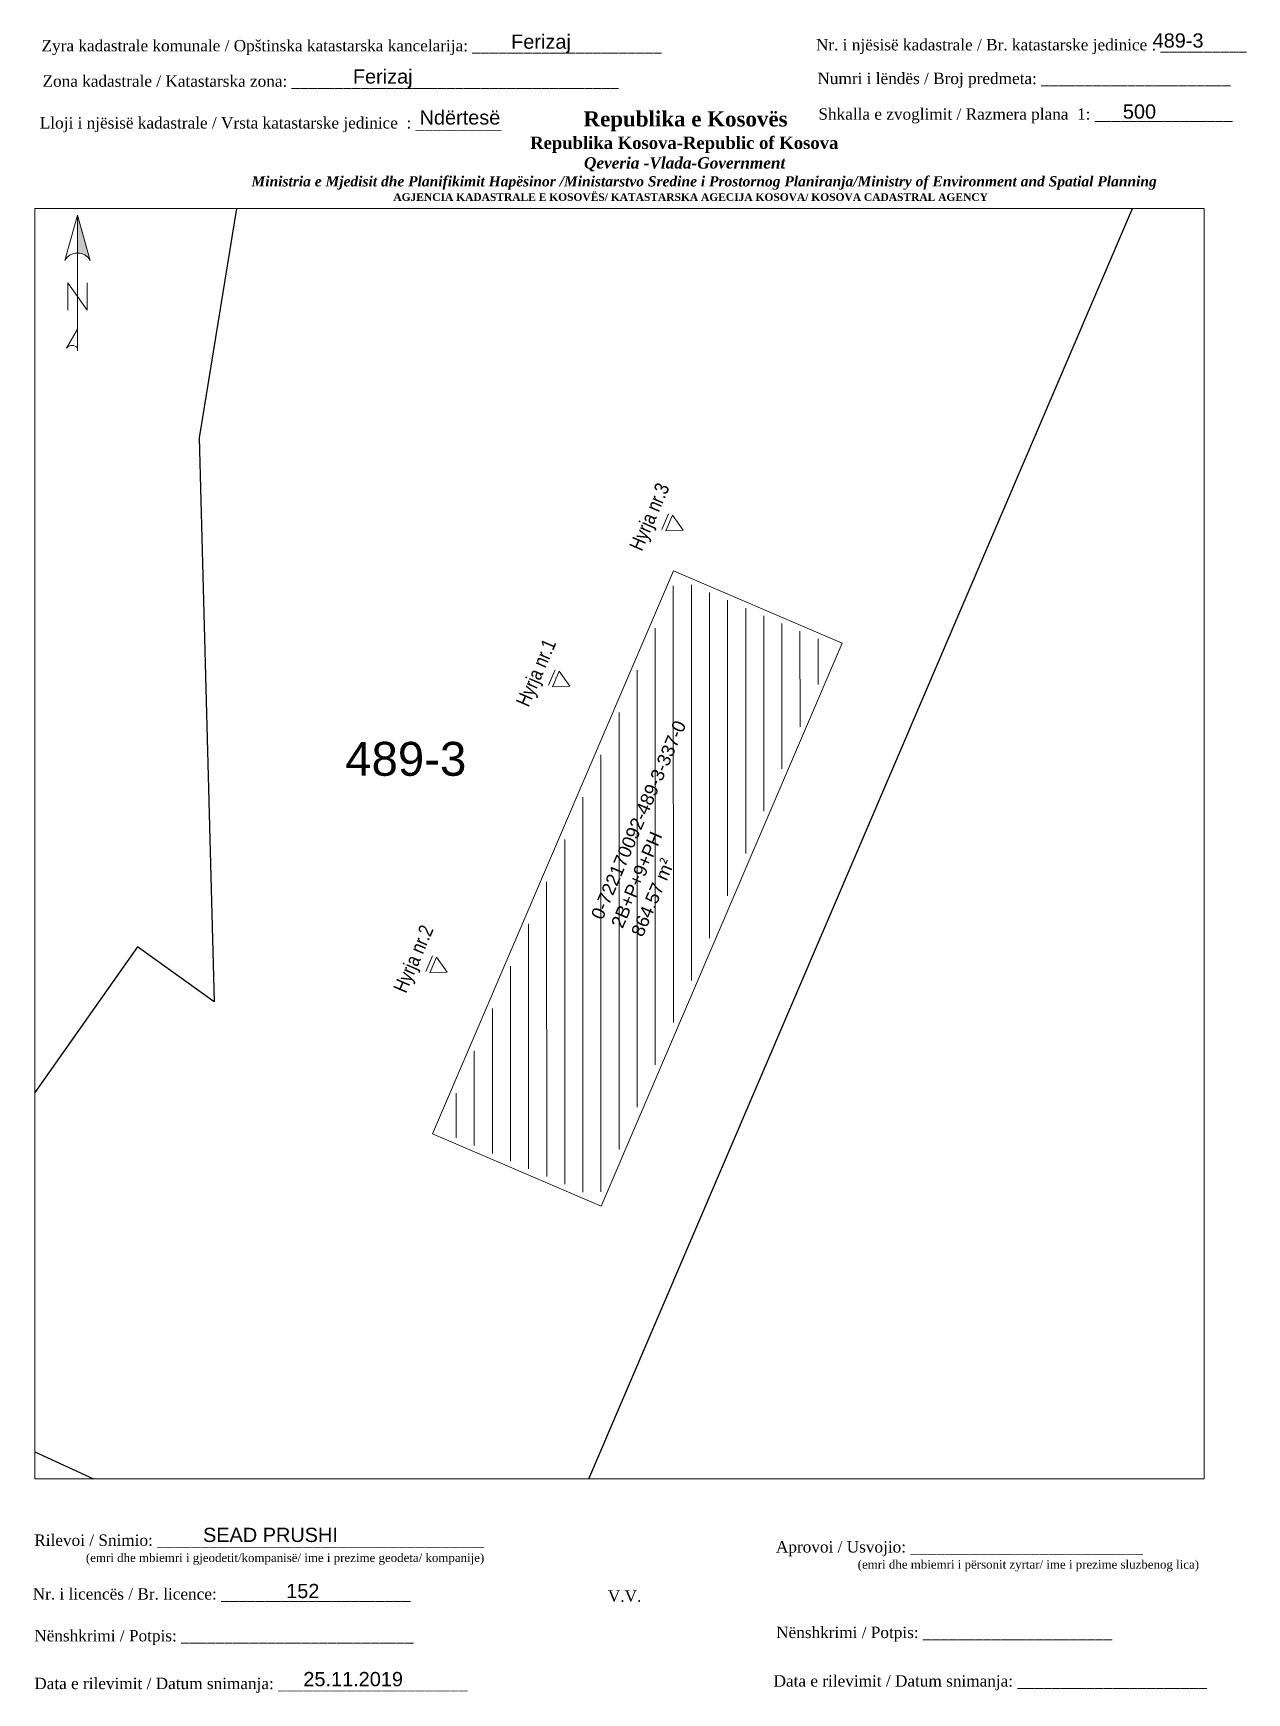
# Paper-space layout 'Ndertesa' of a CAD drawing. Header units: metres. Extents: x 0 to 213, y 0 to 292.
# The model-space entities are those that its viewports show. They can reach past a viewport. Long polylines and large blocks are cut down to what shows.
import ezdxf
from ezdxf.enums import TextEntityAlignment as Align

# ---------------------------------------------------------------- set-up
doc = ezdxf.new("R2010")
doc.units = ezdxf.units.M
doc.layers.get('0').update_dxf_attribs({"lineweight": 0})
for name, color, linetype, lineweight in [('Dyert', 133, 'Continuous', 0), ('Etazha', 7, 'Continuous', 0), ('FERIZAJ_A10_PAR_PARCEL_TXT', 7, 'Continuous', 0), ('hyrjet', 54, 'Continuous', 0), ('Korniza e jashtme', 7, 'Continuous', 0), ('Korniza e jashtme txt', 7, 'Continuous', 0), ('Perdhesa', 1, 'Continuous', 0)]:
    doc.layers.add(name, color=color, linetype=linetype, lineweight=lineweight)
doc.styles.add('Dimensionet CM', font='swissc.ttf', dxfattribs={"height": 15})
doc.styles.get("Standard").update_dxf_attribs({"font": 'arial.ttf'})

# ---------------------------------------------------------------- blocks, each defined once
blk = doc.blocks.new('*U54')
at = {"linetype": 'ByBlock', "lineweight": -2}
blk.add_hatch(color=0, dxfattribs=at).paths.add_polyline_path([(0, 562), (0, 301, -0.269143), (87, 250)])
at = {"color": 0, "linetype": 'ByBlock', "lineweight": -2}
for points in [[(87, 250, 0.580323), (-87, 250), (0, 562), (87, 250), (0, 562), (0, 300)], [(0, -356, 0.5), (-75, -356), (0, -225)]]:
    blk.add_lwpolyline(points, format="xyb", dxfattribs=at)
for points in [[(0, -375), (0, 562)], [(-66, -94), (-66, 94), (66, -94), (66, 94)]]:
    blk.add_lwpolyline(points, dxfattribs=at)
blk = doc.blocks.new('A$C61E41EA9')
for p, q in [((14.65, 28.67), (14.07, 27.3)), ((3.9, 3.56), (3.31, 2.18))]:
    blk.add_line(p, q).dxf.unprotected_set("ltscale", 0)
at = {"layer": 'Dyert', "color": 0}
for p, q in [((14.41, 27.17), (15, 28.55)), ((15, 28.55), (15.94, 27.24)), ((15.94, 27.24), (14.41, 27.17)), ((3.66, 2.06), (4.24, 3.44)), ((4.24, 3.44), (5.18, 2.13)), ((5.18, 2.13), (3.66, 2.06))]:
    blk.add_line(p, q, dxfattribs=at)
at = {"layer": 'Dyert', "color": 0, "style": 'Dimensionet CM'}
for s, p in [('Hyrja nr.1', (12.31, 25.32)), ('Hyrja nr.2', (1.55, 0.21))]:
    blk.add_text(s, height=1.249, rotation=66.623, dxfattribs=at).set_placement(p)
blk = doc.blocks.new('A$C5E074164')
blk.add_line((3.9, 3.56), (3.31, 2.18)).dxf.unprotected_set("ltscale", 0)
at = {"layer": 'Dyert', "color": 0}
for p, q in [((3.66, 2.06), (4.24, 3.44)), ((4.24, 3.44), (5.18, 2.13)), ((5.18, 2.13), (3.66, 2.06))]:
    blk.add_line(p, q, dxfattribs=at)
at = {"layer": 'Dyert', "color": 0, "style": 'Dimensionet CM'}
blk.add_text('Hyrja nr.3', height=1.249, rotation=66.623, dxfattribs=at).set_placement((1.55, 0.21))

msp = doc.modelspace()

# ---------------------------------------------------------------- hatches: boundary and pattern name
at = {"layer": 'Perdhesa'}
h = msp.add_hatch(dxfattribs=at)
h.set_pattern_fill('ANSI31', color=256, scale=0.5, angle=45)
h.set_pattern_definition([(90, (-114.3085, -81.022), (-1.5875, 3e-16), [])])
h.paths.add_polyline_path([(7511891.1, 4693148.05), (7511877.23, 4693153.98), (7511856.48, 4693105.5), (7511870.35, 4693099.57)])
h.paths.add_polyline_path([(7511874.76, 4693121.84), (7511882.36, 4693139.6), (7511876.6, 4693142.07), (7511869, 4693124.3)], flags=24)

# ---------------------------------------------------------------- linework, layer by layer
at = {"color": 0, "linetype": 'Continuous', "lineweight": 25}
msp.add_lwpolyline([(7511862.36, 4693058.2), (7511917.25, 4693186.46), (7511927.85, 4693208.63), (7511880.63, 4693229.85), (7511870.7, 4693237.29), (7511843.41, 4693251.37), (7511808.3, 4693273.71), (7511805.91, 4693276.74), (7511803.31, 4693281.18), (7511795.79, 4693269.75), (7511799.15, 4693267.32), (7511828.57, 4693246.06), (7511837.82, 4693230.43), (7511839.45, 4693191.56), (7511835.36, 4693166.31), (7511836.67, 4693116.84), (7511829.93, 4693121.64), (7511816.95, 4693103.24), (7511804.15, 4693085.11), (7511862.36, 4693058.2)], close=True, dxfattribs=at)
at = {"layer": 'Perdhesa', "elevation": 623.18, "flags": 128}
msp.add_lwpolyline([(7511891.76, 4693148.31), (7511876.96, 4693154.64), (7511855.82, 4693105.24), (7511870.61, 4693098.91)], close=True, dxfattribs=at)

# ---------------------------------------------------------------- block references
at = {"layer": 'hyrjet'}
for name, p in [('A$C5E074164', (7511872.64, 4693156.09)), ('A$C61E41EA9', (7511851.94, 4693117.3))]:
    msp.add_blockref(name, p, dxfattribs=at)

# ---------------------------------------------------------------- texts
at = {"layer": 'Etazha', "insert": (7511869.68, 4693124.4), "char_height": 1.1495, "width": 18.1936, "attachment_point": 1, "rotation": 66.8302}
msp.add_mtext('0-722170092-489-3-337-0\\P2B+P+9+PH\\P864.57 m{\\fGadugi|b0|i0|c0|p34;\\H0.95833x;²}', dxfattribs=at)
at = {"layer": 'FERIZAJ_A10_PAR_PARCEL_TXT', "color": 0}
msp.add_text('489-3', height=2.975, dxfattribs=at).set_placement((7511853.48, 4693138.15), align=Align.MIDDLE_CENTER)

psp = doc.layouts.new('Ndertesa')

# ---------------------------------------------------------------- block references
at = {"xscale": 0.0254, "yscale": 0.0254, "zscale": 0.0254}
psp.add_blockref('*U54', (7.95, 245.33), dxfattribs=at)

# ---------------------------------------------------------------- texts
at = {"layer": 'Korniza e jashtme txt'}
for s, insert, char_height, width, attachment_point in [('Ferizaj', (84.04, 291.31), 2.5, 19.3474, 1), ('489-3', (196.6, 291.51), 2.5, 23.5616, 1), ('{\\fTimes New Roman|b0|i0|c0|p18; Zyra kadastrale komunale / Opštinska katastarska kancelarija: ______________________}', (0.89, 290.36), 2, 114.6874, 1), ('{\\fTimes New Roman|b0|i0|c0|p18;Nr. i njësisë kadastrale / Br. katastarske jedinice : __________}', (137.52, 290.52), 2, 98.5379, 1), ('{\\fTimes New Roman|b0|i0|c0|p18; Zona kadastrale / Katastarska zona: ______________________________________}', (1.06, 284.14), 2, 101.8807, 1), ('Ferizaj', (56.27, 285.2), 2.5, 40.037, 1), ('{\\fTimes New Roman|b0|i0|c0|p18; Numri i lëndës / Broj predmeta: ______________________}', (137.03, 284.61), 2, 83.344, 1), ('{\\fTimes New Roman|b0|i0|c0|p18; Lloji i njësisë kadastrale / Vrsta katastarske jedinice  : __________ }', (0.58, 276.81), 2, 108.0893, 1), ('\\pi77.297;{\\fBook Antiqua|b1|i0|c0|p18;\\H1.333x;Republika e Kosovës\\fTimes New Roman|b1|i0|c0|p18;\\P\\pi67.927;\\fBook Antiqua|b1|i0|c0|p18;\\H0.8125x;Republika Kosova-Republic of Kosova\\fTimes New Roman|b1|i0|c0|p18;\\P\\pi77.378;\\fBook Antiqua|b1|i1|c0|p18;\\H0.9233x;Qeveria -Vlada-Government \\P\\pi13.032,l6,t23.033;\\fTimes New Roman|b1|i1|c0|p18;\\H0.9x;Ministria e Mjedisit dhe Planifikimit Hapësinor /Ministarstvo Sredine i Prostornog Planiranja/Ministry of Environment and Spatial Planning\\P\\pi43.931,l0,tz;\\fBook Antiqua|b1|i0|c0|p18;\\H0.7406x;AGJENCIA KADASTRALE E KOSOVËS/ KATASTARSKA AGECIJA KOSOVA/ KOSOVA CADASTRAL AGENCY}', (19.44, 277.84), 2, 191.8237, 1), ('Ndërtesë', (67.97, 278.01), 2.5, 14.2476, 1), ('{\\fTimes New Roman|b0|i0|c0|p18; Shkalla e zvoglimit / Razmera plana  1: ________________}', (137.2, 278.36), 2, 98.5379, 1), ('500', (191.38, 279.05), 2.5, 19.3474, 1), ('SEAD PRUSHI', (29.97, 29.26), 2.5, 35.1364, 1), ('{\\fTimes New Roman|b0|i0|c0|p18; Rilevoi / Snimio: ______________________________________\\P             \\H0.75x;(emri dhe mbiemri i gjeodetit/kompanisë/ ime i prezime geodeta/ kompanije)}', (-0.39, 28.08), 2, 87.3883, 1), ('{\\fTimes New Roman|b0|i0|c0|p18; Aprovoi / Usvojio: ___________________________\\P                    \\H0.75x;(emri dhe mbiemri i përsonit zyrtar/ ime i prezime sluzbenog lica)}', (129.75, 26.91), 2, 83.344, 1), ('{\\fTimes New Roman|b0|i0|c0|p18; Nr. i licencës / Br. licence: ______________________\\P                                }', (-0.67, 18.65), 2, 83.344, 1), ('152', (44.57, 19.41), 2.5, 5.2174, 1), ('{\\fTimes New Roman|b0|i0|c0|p18;V.V.                                 }', (101.01, 18.27), 2, 9.4297, 1), ('{\\fTimes New Roman|b0|i0|c0|p18; Nënshkrimi / Potpis: ______________________\\P                                 }', (189.53, 11.9), 2, 83.344, 3), ('{\\fTimes New Roman|b0|i0|c0|p18; Nënshkrimi / Potpis: ___________________________\\P                                 }', (-0.39, 11.32), 2, 83.344, 1), ('{\\fTimes New Roman|b0|i0|c0|p18; Data e rilevimit / Datum snimanja: ______________________\\P                                 }', (-0.39, 2.94), 2, 83.344, 1), ('25.11.2019', (47.58, 3.95), 2.5, 19.3474, 1), ('{\\fTimes New Roman|b0|i0|c0|p18; Data e rilevimit / Datum snimanja: ______________________\\P                                 }', (206.1, 3.38), 2, 83.344, 3)]:
    psp.add_mtext(s, dxfattribs=dict(at, insert=insert, char_height=char_height, width=width, attachment_point=attachment_point))

# ---------------------------------------------------------------- viewports
at = {"layer": 'Korniza e jashtme', "view_target_point": (7499131.1, 4689980.52), "view_twist_angle": 360}
psp.add_viewport(center=(103.03, 149.32), size=(205.19, 222.973), view_center_point=(12741.12, 3150.19), view_height=111.486, dxfattribs=at)

doc.saveas('drawing.dxf')
